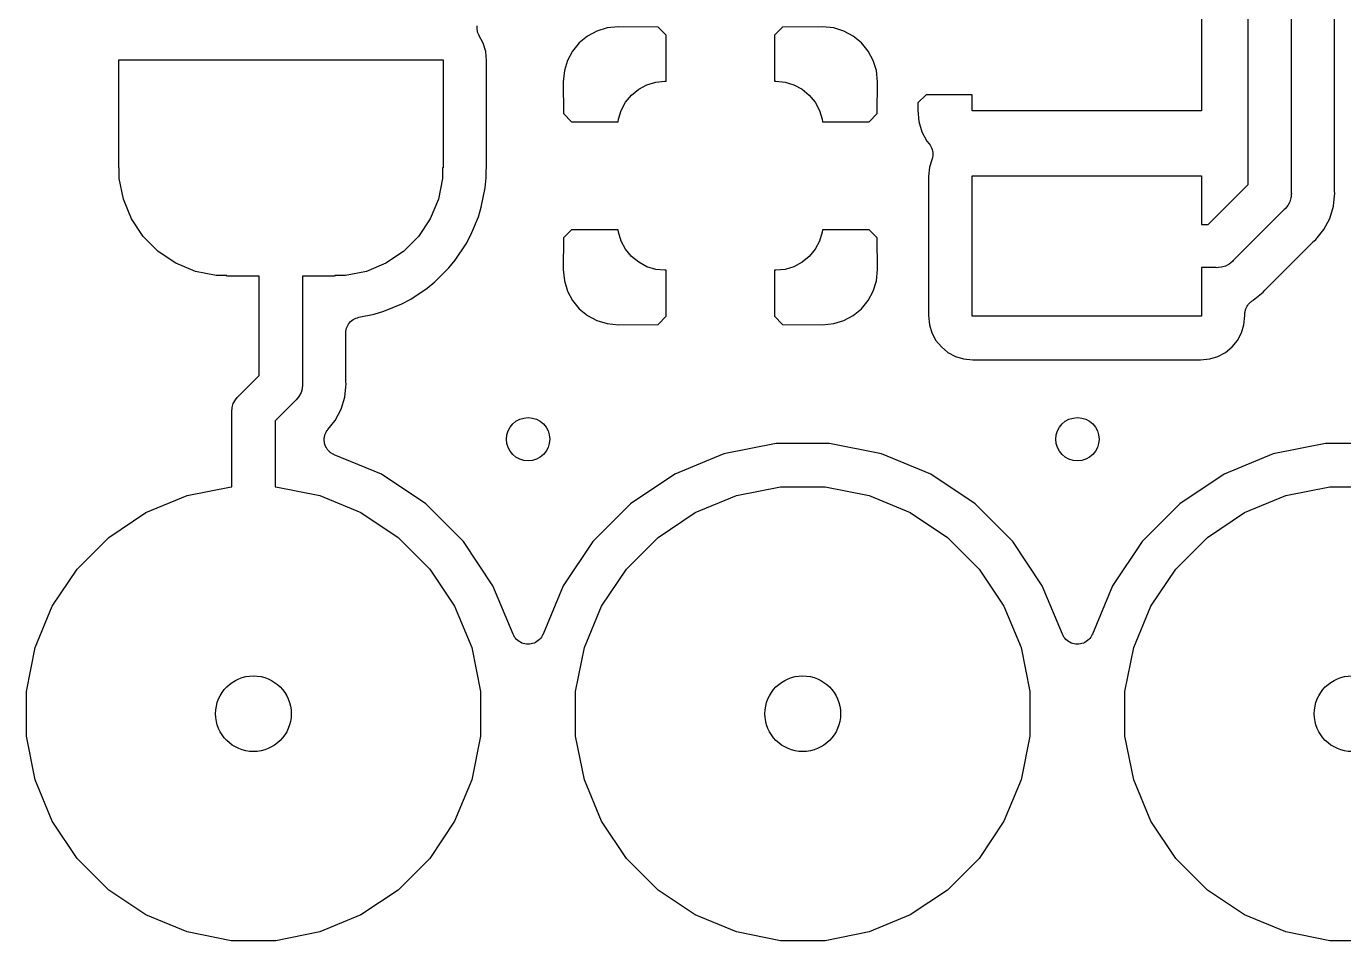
# Model space of a CAD drawing. Extents: x -0.06 to 1.14, y -0.04 to 0.64.
# Drawn here: x 0.6587 to 0.8985, y -0.0413 to 0.1252 of the extents above; entities that cross this region are included whole.
import ezdxf

# ---------------------------------------------------------------- set-up
doc = ezdxf.new("R2010")
doc.units = 0
doc.header["$MEASUREMENT"] = 0
doc.layers.add('BLACK', color=7, linetype='CONTINUOUS')

msp = doc.modelspace()

# ---------------------------------------------------------------- linework, layer by layer
at = {"layer": 'BLACK', "linetype": 'CONTINUOUS'}
for p, q in [((0.88106, 0.09639), (0.88106, 0.1488)), ((0.88894, 0.15024), (0.88894, 0.09496)), ((0.89681, 0.09549), (0.89681, 0.14971)), ((0.87256, 0.13539), (0.87256, 0.1098)), ((0.74071, 0.12502), (0.74071, 0.12529)), ((0.74071, 0.12475), (0.74071, 0.12502)), ((0.74071, 0.12473), (0.74071, 0.12475)), ((0.74071, 0.12472), (0.74071, 0.12473)), ((0.74076, 0.12445), (0.74071, 0.12472)), ((0.76437, 0.12492), (0.76251, 0.12435)), ((0.76643, 0.12512), (0.76437, 0.12492)), ((0.77368, 0.12507), (0.76643, 0.12512)), ((0.77516, 0.12359), (0.77368, 0.12507)), ((0.79632, 0.12507), (0.79484, 0.12359)), ((0.80357, 0.12512), (0.79632, 0.12507)), ((0.80563, 0.12492), (0.80357, 0.12512)), ((0.80749, 0.12435), (0.80563, 0.12492)), ((0.74081, 0.12418), (0.74076, 0.12445)), ((0.74082, 0.12417), (0.74081, 0.12418)), ((0.74082, 0.12415), (0.74082, 0.12417)), ((0.74092, 0.1239), (0.74082, 0.12415)), ((0.74102, 0.12365), (0.74092, 0.1239)), ((0.74104, 0.12362), (0.74102, 0.12365)), ((0.74104, 0.12361), (0.74104, 0.12362)), ((0.74104, 0.12362), (0.74104, 0.12362)), ((0.74104, 0.12362), (0.74104, 0.12362)), ((0.74184, 0.12212), (0.74104, 0.12361)), ((0.7608, 0.12344), (0.75931, 0.12221)), ((0.76251, 0.12435), (0.7608, 0.12344)), ((0.77516, 0.11522), (0.77516, 0.12359)), ((0.79484, 0.12359), (0.79484, 0.11522)), ((0.80919, 0.12344), (0.80749, 0.12435)), ((0.81069, 0.12221), (0.80919, 0.12344)), ((0.74229, 0.12064), (0.74184, 0.12212)), ((0.74245, 0.11895), (0.74229, 0.12064)), ((0.75808, 0.12071), (0.75716, 0.119)), ((0.75931, 0.12221), (0.75808, 0.12071)), ((0.81192, 0.12071), (0.81069, 0.12221)), ((0.81284, 0.119), (0.81192, 0.12071)), ((0.67547, 0.09941), (0.67547, 0.11909)), ((0.67547, 0.11909), (0.73453, 0.11909)), ((0.73453, 0.11909), (0.73453, 0.09941)), ((0.74245, 0.09955), (0.74245, 0.11895)), ((0.75716, 0.119), (0.7566, 0.11715)), ((0.8134, 0.11715), (0.81284, 0.119)), ((0.7566, 0.11715), (0.7564, 0.11508)), ((0.77323, 0.11505), (0.77491, 0.11522)), ((0.77491, 0.11522), (0.77516, 0.11522)), ((0.79484, 0.11522), (0.79509, 0.11522)), ((0.79509, 0.11522), (0.79677, 0.11505)), ((0.8136, 0.11508), (0.8134, 0.11715)), ((0.7564, 0.11508), (0.75645, 0.10931)), ((0.76882, 0.11269), (0.77013, 0.11377)), ((0.77013, 0.11377), (0.77162, 0.11456)), ((0.77162, 0.11456), (0.77323, 0.11505)), ((0.79677, 0.11505), (0.79838, 0.11456)), ((0.79838, 0.11456), (0.79987, 0.11377)), ((0.79987, 0.11377), (0.80118, 0.11269)), ((0.81355, 0.10931), (0.8136, 0.11508)), ((0.82245, 0.11276), (0.82096, 0.11126)), ((0.83083, 0.11276), (0.82245, 0.11276)), ((0.83083, 0.1098), (0.83083, 0.11276)), ((0.76696, 0.1099), (0.76775, 0.11139)), ((0.76775, 0.11139), (0.76882, 0.11269)), ((0.80118, 0.11269), (0.80225, 0.11139)), ((0.80225, 0.11139), (0.80305, 0.1099)), ((0.82096, 0.11126), (0.82093, 0.10991)), ((0.75645, 0.10931), (0.75793, 0.10784)), ((0.76642, 0.10784), (0.76646, 0.10828)), ((0.76646, 0.10828), (0.76696, 0.1099)), ((0.80305, 0.1099), (0.80353, 0.10828)), ((0.80353, 0.10828), (0.80358, 0.10784)), ((0.81207, 0.10784), (0.81355, 0.10931)), ((0.82093, 0.10991), (0.82113, 0.10787)), ((0.87256, 0.1098), (0.83083, 0.1098)), ((0.75793, 0.10784), (0.76642, 0.10784)), ((0.80358, 0.10784), (0.81207, 0.10784)), ((0.82113, 0.10787), (0.82169, 0.10602)), ((0.82169, 0.10602), (0.8226, 0.10431)), ((0.8226, 0.10431), (0.823, 0.10383)), ((0.823, 0.10383), (0.823, 0.10382)), ((0.823, 0.10382), (0.82301, 0.10382)), ((0.82301, 0.10382), (0.82301, 0.10382)), ((0.82301, 0.10382), (0.82302, 0.1038)), ((0.82302, 0.1038), (0.82317, 0.10357)), ((0.82317, 0.10357), (0.82332, 0.10334)), ((0.82332, 0.10334), (0.82333, 0.10333)), ((0.82333, 0.10333), (0.82334, 0.10331)), ((0.82334, 0.10331), (0.82344, 0.10306)), ((0.82354, 0.1011), (0.82307, 0.09954)), ((0.82344, 0.10306), (0.82354, 0.1028)), ((0.82354, 0.1028), (0.82355, 0.10279)), ((0.82359, 0.10137), (0.82354, 0.1011)), ((0.82355, 0.10279), (0.82355, 0.10278)), ((0.82355, 0.10278), (0.8236, 0.10251)), ((0.82365, 0.10164), (0.82359, 0.10137)), ((0.8236, 0.10251), (0.82365, 0.10224)), ((0.82365, 0.10224), (0.82365, 0.10222)), ((0.82365, 0.10222), (0.82366, 0.10221)), ((0.82366, 0.10221), (0.82365, 0.10194)), ((0.82365, 0.10194), (0.82365, 0.10166)), ((0.82365, 0.10166), (0.82365, 0.10165)), ((0.82365, 0.10165), (0.82365, 0.10164)), ((0.67557, 0.09941), (0.67547, 0.09941)), ((0.67557, 0.09748), (0.67557, 0.09941)), ((0.73453, 0.09941), (0.73443, 0.09941)), ((0.73443, 0.09941), (0.73443, 0.09748)), ((0.74236, 0.09849), (0.74237, 0.09861)), ((0.74236, 0.09845), (0.74236, 0.09849)), ((0.74236, 0.09763), (0.74236, 0.09845)), ((0.74237, 0.09874), (0.74245, 0.09955)), ((0.74237, 0.09861), (0.74237, 0.09874)), ((0.82307, 0.09954), (0.8229, 0.09785)), ((0.67632, 0.0937), (0.67557, 0.09748)), ((0.73443, 0.09748), (0.73368, 0.0937)), ((0.74218, 0.09579), (0.74236, 0.09763)), ((0.8229, 0.09785), (0.8229, 0.07255)), ((0.83083, 0.0724), (0.83083, 0.09799)), ((0.83083, 0.09799), (0.87256, 0.09799)), ((0.87256, 0.09799), (0.87256, 0.08913)), ((0.8738, 0.08913), (0.88106, 0.09639)), ((0.6778, 0.09013), (0.67632, 0.0937)), ((0.73368, 0.0937), (0.7322, 0.09013)), ((0.74148, 0.09229), (0.74218, 0.09579)), ((0.88888, 0.09399), (0.88865, 0.09325)), ((0.8889, 0.09417), (0.88888, 0.09399)), ((0.88894, 0.09457), (0.8889, 0.09417)), ((0.88894, 0.09496), (0.88896, 0.09476)), ((0.88896, 0.09476), (0.88894, 0.09457)), ((0.88894, 0.09457), (0.88894, 0.09457)), ((0.89664, 0.09245), (0.89682, 0.09433)), ((0.89682, 0.09536), (0.89681, 0.09549)), ((0.89682, 0.09524), (0.89682, 0.09536)), ((0.89682, 0.0952), (0.89682, 0.09524)), ((0.89687, 0.09476), (0.89682, 0.0952)), ((0.89682, 0.09433), (0.89687, 0.09476)), ((0.89682, 0.09433), (0.89682, 0.09433)), ((0.74095, 0.09053), (0.74148, 0.09229)), ((0.88765, 0.09184), (0.87835, 0.08255)), ((0.8878, 0.09197), (0.88765, 0.09184)), ((0.88829, 0.09257), (0.8878, 0.09197)), ((0.88853, 0.09302), (0.88829, 0.09257)), ((0.88865, 0.09325), (0.88853, 0.09302)), ((0.89597, 0.09022), (0.89664, 0.09245)), ((0.67994, 0.08692), (0.6778, 0.09013)), ((0.7322, 0.09013), (0.73006, 0.08692)), ((0.73958, 0.08723), (0.74095, 0.09053)), ((0.87256, 0.08913), (0.8738, 0.08913)), ((0.89487, 0.08817), (0.89597, 0.09022)), ((0.68267, 0.08419), (0.67994, 0.08692)), ((0.73006, 0.08692), (0.72733, 0.08419)), ((0.73871, 0.08561), (0.73958, 0.08723)), ((0.75645, 0.08667), (0.7564, 0.0809)), ((0.75793, 0.08815), (0.75645, 0.08667)), ((0.76642, 0.08815), (0.75793, 0.08815)), ((0.76646, 0.0877), (0.76642, 0.08815)), ((0.76696, 0.08608), (0.76646, 0.0877)), ((0.80353, 0.0877), (0.80305, 0.08608)), ((0.80358, 0.08815), (0.80353, 0.0877)), ((0.81207, 0.08815), (0.80358, 0.08815)), ((0.81355, 0.08667), (0.81207, 0.08815)), ((0.8136, 0.0809), (0.81355, 0.08667)), ((0.89305, 0.08609), (0.89339, 0.08637)), ((0.89339, 0.08637), (0.89487, 0.08817)), ((0.68588, 0.08205), (0.68267, 0.08419)), ((0.72733, 0.08419), (0.72412, 0.08205)), ((0.73673, 0.08264), (0.73871, 0.08561)), ((0.76775, 0.0846), (0.76696, 0.08608)), ((0.76882, 0.08329), (0.76775, 0.0846)), ((0.80225, 0.0846), (0.80118, 0.08329)), ((0.80305, 0.08608), (0.80225, 0.0846)), ((0.8843, 0.07736), (0.89284, 0.0859)), ((0.89284, 0.0859), (0.89287, 0.08593)), ((0.89287, 0.08593), (0.89297, 0.08601)), ((0.89297, 0.08601), (0.89305, 0.08609)), ((0.68944, 0.08057), (0.68588, 0.08205)), ((0.72412, 0.08205), (0.72056, 0.08057)), ((0.73556, 0.08121), (0.73673, 0.08264)), ((0.77013, 0.08222), (0.76882, 0.08329)), ((0.77162, 0.08142), (0.77013, 0.08222)), ((0.79987, 0.08222), (0.79838, 0.08142)), ((0.80118, 0.08329), (0.79987, 0.08222)), ((0.87695, 0.08154), (0.87621, 0.08132)), ((0.87763, 0.08191), (0.87695, 0.08154)), ((0.87823, 0.0824), (0.87763, 0.08191)), ((0.87835, 0.08255), (0.87823, 0.0824)), ((0.69323, 0.07982), (0.68944, 0.08057)), ((0.69516, 0.07982), (0.69323, 0.07982)), ((0.69516, 0.07972), (0.69516, 0.07982)), ((0.70106, 0.07972), (0.69516, 0.07972)), ((0.70106, 0.06163), (0.70106, 0.07972)), ((0.71484, 0.07972), (0.70894, 0.07972)), ((0.70894, 0.07972), (0.70894, 0.06019)), ((0.71677, 0.07982), (0.71484, 0.07982)), ((0.71484, 0.07982), (0.71484, 0.07972)), ((0.72056, 0.08057), (0.71677, 0.07982)), ((0.73304, 0.07869), (0.73556, 0.08121)), ((0.7564, 0.0809), (0.7566, 0.07884)), ((0.77323, 0.08093), (0.77162, 0.08142)), ((0.77491, 0.08077), (0.77323, 0.08093)), ((0.77516, 0.08077), (0.77491, 0.08077)), ((0.77516, 0.07239), (0.77516, 0.08077)), ((0.79509, 0.08077), (0.79484, 0.08077)), ((0.79484, 0.08077), (0.79484, 0.07239)), ((0.79677, 0.08093), (0.79509, 0.08077)), ((0.79838, 0.08142), (0.79677, 0.08093)), ((0.8134, 0.07884), (0.8136, 0.0809)), ((0.87524, 0.08126), (0.87256, 0.08126)), ((0.87256, 0.08126), (0.87256, 0.0724)), ((0.87543, 0.08124), (0.87524, 0.08126)), ((0.87563, 0.08126), (0.87543, 0.08124)), ((0.87621, 0.08132), (0.87563, 0.08126)), ((0.87563, 0.08126), (0.87563, 0.08126)), ((0.72865, 0.07554), (0.73161, 0.07752)), ((0.73161, 0.07752), (0.73304, 0.07869)), ((0.7566, 0.07884), (0.75716, 0.07698)), ((0.75716, 0.07698), (0.75808, 0.07527)), ((0.81192, 0.07527), (0.81284, 0.07698)), ((0.81284, 0.07698), (0.8134, 0.07884)), ((0.88201, 0.07531), (0.88382, 0.0768)), ((0.88382, 0.0768), (0.8841, 0.07714)), ((0.8841, 0.07714), (0.88413, 0.07718)), ((0.88413, 0.07718), (0.88422, 0.07726)), ((0.88422, 0.07726), (0.8843, 0.07736)), ((0.72372, 0.0733), (0.72702, 0.07467)), ((0.72702, 0.07467), (0.72865, 0.07554)), ((0.75808, 0.07527), (0.75931, 0.07377)), ((0.81069, 0.07377), (0.81192, 0.07527)), ((0.88093, 0.07426), (0.881, 0.0744)), ((0.881, 0.0744), (0.88109, 0.0745)), ((0.88109, 0.0745), (0.88116, 0.07461)), ((0.88116, 0.07461), (0.88127, 0.07472)), ((0.88127, 0.07472), (0.88137, 0.07484)), ((0.88137, 0.07484), (0.88147, 0.07493)), ((0.88147, 0.07493), (0.88157, 0.07502)), ((0.88157, 0.07502), (0.8817, 0.07511)), ((0.8817, 0.07511), (0.88182, 0.07521)), ((0.88182, 0.07521), (0.88194, 0.07527)), ((0.88194, 0.07527), (0.88201, 0.07531)), ((0.71839, 0.07192), (0.71864, 0.07205)), ((0.71864, 0.07205), (0.71865, 0.07205)), ((0.71865, 0.07205), (0.71866, 0.07206)), ((0.71866, 0.07206), (0.71892, 0.07214)), ((0.71892, 0.07214), (0.71919, 0.07222)), ((0.71919, 0.07222), (0.72196, 0.07277)), ((0.72196, 0.07277), (0.72372, 0.0733)), ((0.75931, 0.07377), (0.7608, 0.07254)), ((0.7608, 0.07254), (0.76251, 0.07163)), ((0.77368, 0.07092), (0.77516, 0.07239)), ((0.79484, 0.07239), (0.79632, 0.07092)), ((0.80749, 0.07163), (0.80919, 0.07254)), ((0.80919, 0.07254), (0.81069, 0.07377)), ((0.8229, 0.07255), (0.82307, 0.07086)), ((0.87256, 0.0724), (0.83083, 0.0724)), ((0.88032, 0.07086), (0.88048, 0.07255)), ((0.88048, 0.07274), (0.88049, 0.07278)), ((0.88048, 0.07255), (0.88048, 0.07274)), ((0.88049, 0.07278), (0.8805, 0.07291)), ((0.8805, 0.07304), (0.88053, 0.07319)), ((0.8805, 0.07291), (0.8805, 0.07304)), ((0.88053, 0.07319), (0.88055, 0.07335)), ((0.88055, 0.07335), (0.88059, 0.07347)), ((0.88059, 0.07347), (0.88062, 0.0736)), ((0.88062, 0.0736), (0.88068, 0.07375)), ((0.88068, 0.07375), (0.88072, 0.0739)), ((0.88072, 0.0739), (0.88079, 0.07401)), ((0.88079, 0.07401), (0.88084, 0.07413)), ((0.88084, 0.07413), (0.88093, 0.07426)), ((0.71681, 0.06936), (0.71684, 0.06964)), ((0.71684, 0.06964), (0.71687, 0.06991)), ((0.71687, 0.06992), (0.71688, 0.06994)), ((0.71687, 0.06991), (0.71687, 0.06992)), ((0.71688, 0.06994), (0.71696, 0.0702)), ((0.71696, 0.0702), (0.71704, 0.07046)), ((0.71704, 0.07046), (0.71705, 0.07047)), ((0.71705, 0.07049), (0.71718, 0.07073)), ((0.71705, 0.07047), (0.71705, 0.07049)), ((0.71718, 0.07073), (0.71731, 0.07097)), ((0.71731, 0.07097), (0.71732, 0.07098)), ((0.71732, 0.07098), (0.71733, 0.07099)), ((0.71733, 0.07099), (0.71751, 0.0712)), ((0.71751, 0.0712), (0.71768, 0.07142)), ((0.71768, 0.07142), (0.71769, 0.07142)), ((0.71769, 0.07142), (0.7177, 0.07143)), ((0.7177, 0.07143), (0.71791, 0.0716)), ((0.71791, 0.0716), (0.71813, 0.07178)), ((0.71813, 0.07178), (0.71814, 0.07179)), ((0.71814, 0.07179), (0.71815, 0.07179)), ((0.71815, 0.07179), (0.71839, 0.07192)), ((0.76251, 0.07163), (0.76437, 0.07107)), ((0.76437, 0.07107), (0.76643, 0.07086)), ((0.76643, 0.07086), (0.77368, 0.07092)), ((0.79632, 0.07092), (0.80357, 0.07086)), ((0.80357, 0.07086), (0.80563, 0.07107)), ((0.80563, 0.07107), (0.80749, 0.07163)), ((0.82307, 0.07086), (0.82352, 0.06937)), ((0.87987, 0.06937), (0.88032, 0.07086)), ((0.71681, 0.06934), (0.71681, 0.06936)), ((0.71681, 0.06932), (0.71681, 0.06934)), ((0.71681, 0.06934), (0.71681, 0.06934)), ((0.71681, 0.06934), (0.71681, 0.06934)), ((0.71681, 0.06073), (0.71681, 0.06932)), ((0.82352, 0.06937), (0.82425, 0.06801)), ((0.82425, 0.06801), (0.82523, 0.06681)), ((0.87815, 0.06681), (0.87914, 0.06801)), ((0.87914, 0.06801), (0.87987, 0.06937)), ((0.82523, 0.06681), (0.82643, 0.06582)), ((0.82643, 0.06582), (0.8278, 0.06509)), ((0.8278, 0.06509), (0.82928, 0.06464)), ((0.8741, 0.06464), (0.87559, 0.06509)), ((0.87559, 0.06509), (0.87696, 0.06582)), ((0.87696, 0.06582), (0.87815, 0.06681)), ((0.82928, 0.06464), (0.83097, 0.06448)), ((0.83097, 0.06448), (0.87241, 0.06448)), ((0.87241, 0.06448), (0.8741, 0.06464)), ((0.69735, 0.05792), (0.70106, 0.06163)), ((0.70894, 0.06019), (0.70896, 0.06)), ((0.70896, 0.06), (0.70894, 0.05981)), ((0.71682, 0.0606), (0.71681, 0.06073)), ((0.71682, 0.06048), (0.71682, 0.0606)), ((0.71683, 0.06044), (0.71682, 0.06048)), ((0.71687, 0.06), (0.71683, 0.06044)), ((0.71683, 0.05956), (0.71687, 0.06)), ((0.69671, 0.0572), (0.69705, 0.0576)), ((0.69705, 0.0576), (0.6972, 0.0578)), ((0.6972, 0.0578), (0.69735, 0.05792)), ((0.70829, 0.0578), (0.7078, 0.0572)), ((0.70866, 0.05849), (0.70829, 0.0578)), ((0.70887, 0.0592), (0.70866, 0.05849)), ((0.70888, 0.05923), (0.70887, 0.0592)), ((0.7089, 0.05938), (0.70888, 0.05923)), ((0.70894, 0.05981), (0.7089, 0.05938)), ((0.70894, 0.05981), (0.70894, 0.05981)), ((0.71596, 0.05546), (0.71664, 0.05768)), ((0.71664, 0.05768), (0.71683, 0.05956)), ((0.71683, 0.05956), (0.71683, 0.05956)), ((0.69604, 0.055), (0.69612, 0.05577)), ((0.69612, 0.05577), (0.69634, 0.05651)), ((0.69634, 0.05651), (0.69671, 0.0572)), ((0.70765, 0.05708), (0.70394, 0.05337)), ((0.7078, 0.0572), (0.70765, 0.05708)), ((0.71487, 0.05341), (0.71596, 0.05546)), ((0.69606, 0.05481), (0.69604, 0.055)), ((0.69606, 0.04134), (0.69606, 0.05481)), ((0.70394, 0.05337), (0.70394, 0.04134)), ((0.71354, 0.05178), (0.71487, 0.05341)), ((0.71291, 0.05036), (0.71293, 0.05051)), ((0.71293, 0.05051), (0.71297, 0.05064)), ((0.71297, 0.05064), (0.713, 0.05077)), ((0.713, 0.05077), (0.71305, 0.05091)), ((0.71305, 0.05091), (0.7131, 0.05106)), ((0.7131, 0.05106), (0.71316, 0.05118)), ((0.71316, 0.05118), (0.71322, 0.05131)), ((0.71322, 0.05131), (0.7133, 0.05143)), ((0.7133, 0.05143), (0.71337, 0.05157)), ((0.71337, 0.05157), (0.71346, 0.05167)), ((0.71346, 0.05167), (0.71354, 0.05178)), ((0.71287, 0.04994), (0.71288, 0.05007)), ((0.71288, 0.04978), (0.71287, 0.04994)), ((0.71288, 0.05021), (0.71291, 0.05036)), ((0.71288, 0.05007), (0.71288, 0.05021)), ((0.71288, 0.04963), (0.71288, 0.04978)), ((0.71291, 0.0495), (0.71288, 0.04963)), ((0.71292, 0.04936), (0.71291, 0.0495)), ((0.71296, 0.04922), (0.71292, 0.04936)), ((0.71299, 0.04907), (0.71296, 0.04922)), ((0.71304, 0.04894), (0.71299, 0.04907)), ((0.71308, 0.04881), (0.71304, 0.04894)), ((0.71315, 0.04867), (0.71308, 0.04881)), ((0.71321, 0.04853), (0.71315, 0.04867)), ((0.71328, 0.04842), (0.71321, 0.04853)), ((0.71335, 0.0483), (0.71328, 0.04842)), ((0.71344, 0.04818), (0.71335, 0.0483)), ((0.71352, 0.04805), (0.71344, 0.04818)), ((0.71362, 0.04795), (0.71352, 0.04805)), ((0.79515, 0.04921), (0.78565, 0.04732)), ((0.80485, 0.04921), (0.79515, 0.04921)), ((0.81436, 0.04732), (0.80485, 0.04921)), ((0.89515, 0.04921), (0.88565, 0.04732)), ((0.90485, 0.04921), (0.89515, 0.04921)), ((0.71371, 0.04785), (0.71362, 0.04795)), ((0.71382, 0.04775), (0.71371, 0.04785)), ((0.71393, 0.04764), (0.71382, 0.04775)), ((0.71404, 0.04757), (0.71393, 0.04764)), ((0.71415, 0.04748), (0.71404, 0.04757)), ((0.71428, 0.0474), (0.71415, 0.04748)), ((0.71441, 0.04732), (0.71428, 0.0474)), ((0.71453, 0.04726), (0.71441, 0.04732)), ((0.71465, 0.0472), (0.71453, 0.04726)), ((0.71469, 0.04718), (0.71465, 0.0472)), ((0.72331, 0.04361), (0.71469, 0.04718)), ((0.78565, 0.04732), (0.77669, 0.04361)), ((0.82331, 0.04361), (0.81436, 0.04732)), ((0.88565, 0.04732), (0.87669, 0.04361)), ((0.73137, 0.03823), (0.72331, 0.04361)), ((0.77669, 0.04361), (0.76863, 0.03823)), ((0.83137, 0.03823), (0.82331, 0.04361)), ((0.87669, 0.04361), (0.86863, 0.03823)), ((0.68794, 0.03975), (0.69593, 0.04134)), ((0.69593, 0.04134), (0.69606, 0.04134)), ((0.70394, 0.04134), (0.70407, 0.04134)), ((0.70407, 0.04134), (0.71206, 0.03975)), ((0.78794, 0.03975), (0.79593, 0.04134)), ((0.79593, 0.04134), (0.80407, 0.04134)), ((0.80407, 0.04134), (0.81206, 0.03975)), ((0.88794, 0.03975), (0.89593, 0.04134)), ((0.89593, 0.04134), (0.90407, 0.04134)), ((0.68042, 0.03663), (0.68794, 0.03975)), ((0.71206, 0.03975), (0.71958, 0.03663)), ((0.78042, 0.03663), (0.78794, 0.03975)), ((0.81206, 0.03975), (0.81958, 0.03663)), ((0.88042, 0.03663), (0.88794, 0.03975)), ((0.67365, 0.03211), (0.68042, 0.03663)), ((0.71958, 0.03663), (0.72635, 0.03211)), ((0.73823, 0.03137), (0.73137, 0.03823)), ((0.76863, 0.03823), (0.76177, 0.03137)), ((0.77365, 0.03211), (0.78042, 0.03663)), ((0.81958, 0.03663), (0.82635, 0.03211)), ((0.83823, 0.03137), (0.83137, 0.03823)), ((0.86863, 0.03823), (0.86177, 0.03137)), ((0.87365, 0.03211), (0.88042, 0.03663)), ((0.66789, 0.02635), (0.67365, 0.03211)), ((0.72635, 0.03211), (0.73211, 0.02635)), ((0.74361, 0.02331), (0.73823, 0.03137)), ((0.76177, 0.03137), (0.75639, 0.02331)), ((0.76789, 0.02635), (0.77365, 0.03211)), ((0.82635, 0.03211), (0.83211, 0.02635)), ((0.84361, 0.02331), (0.83823, 0.03137)), ((0.86177, 0.03137), (0.85639, 0.02331)), ((0.86789, 0.02635), (0.87365, 0.03211)), ((0.66337, 0.01958), (0.66789, 0.02635)), ((0.73211, 0.02635), (0.73663, 0.01958)), ((0.76337, 0.01958), (0.76789, 0.02635)), ((0.83211, 0.02635), (0.83663, 0.01958)), ((0.86337, 0.01958), (0.86789, 0.02635)), ((0.74727, 0.01447), (0.74361, 0.02331)), ((0.75639, 0.02331), (0.75273, 0.01447)), ((0.84727, 0.01447), (0.84361, 0.02331)), ((0.85639, 0.02331), (0.85273, 0.01447)), ((0.66025, 0.01206), (0.66337, 0.01958)), ((0.73663, 0.01958), (0.73975, 0.01206)), ((0.76025, 0.01206), (0.76337, 0.01958)), ((0.83663, 0.01958), (0.83975, 0.01206)), ((0.86025, 0.01206), (0.86337, 0.01958)), ((0.7474, 0.01422), (0.74727, 0.01447)), ((0.75271, 0.01444), (0.75257, 0.01419)), ((0.75272, 0.01444), (0.75271, 0.01444)), ((0.75273, 0.01447), (0.75272, 0.01445)), ((0.75272, 0.01445), (0.75272, 0.01445)), ((0.75272, 0.01445), (0.75272, 0.01444)), ((0.8474, 0.01422), (0.84727, 0.01447)), ((0.85271, 0.01444), (0.85257, 0.01419)), ((0.85272, 0.01444), (0.85271, 0.01444)), ((0.85273, 0.01447), (0.85272, 0.01445)), ((0.85272, 0.01445), (0.85272, 0.01445)), ((0.85272, 0.01445), (0.85272, 0.01444)), ((0.65866, 0.00407), (0.66025, 0.01206)), ((0.73975, 0.01206), (0.74134, 0.00407)), ((0.74754, 0.01397), (0.7474, 0.01422)), ((0.74772, 0.01374), (0.74754, 0.01397)), ((0.74754, 0.01397), (0.74754, 0.01397)), ((0.74754, 0.01397), (0.74754, 0.01397)), ((0.7479, 0.01353), (0.74772, 0.01374)), ((0.74791, 0.01352), (0.7479, 0.01353)), ((0.74813, 0.01334), (0.74791, 0.01352)), ((0.74791, 0.01352), (0.74791, 0.01352)), ((0.74835, 0.01316), (0.74813, 0.01334)), ((0.74835, 0.01315), (0.74835, 0.01316)), ((0.74835, 0.01316), (0.74835, 0.01316)), ((0.74861, 0.01302), (0.74835, 0.01315)), ((0.74885, 0.01288), (0.74861, 0.01302)), ((0.74886, 0.01288), (0.74885, 0.01288)), ((0.74913, 0.0128), (0.74886, 0.01288)), ((0.74886, 0.01288), (0.74886, 0.01288)), ((0.7494, 0.01271), (0.74913, 0.0128)), ((0.74941, 0.01271), (0.7494, 0.01271)), ((0.7497, 0.01268), (0.74941, 0.01271)), ((0.74941, 0.01271), (0.74941, 0.01271)), ((0.74997, 0.01265), (0.7497, 0.01268)), ((0.74998, 0.01265), (0.74997, 0.01265)), ((0.74999, 0.01265), (0.74998, 0.01265)), ((0.75027, 0.01268), (0.74999, 0.01265)), ((0.75055, 0.0127), (0.75027, 0.01268)), ((0.75056, 0.0127), (0.75055, 0.0127)), ((0.75055, 0.0127), (0.75055, 0.0127)), ((0.75083, 0.01279), (0.75056, 0.0127)), ((0.7511, 0.01286), (0.75083, 0.01279)), ((0.75111, 0.01287), (0.7511, 0.01286)), ((0.75136, 0.013), (0.75111, 0.01287)), ((0.75111, 0.01287), (0.75111, 0.01287)), ((0.75161, 0.01313), (0.75136, 0.013)), ((0.75162, 0.01313), (0.75161, 0.01313)), ((0.75185, 0.01332), (0.75162, 0.01314)), ((0.75162, 0.01314), (0.75162, 0.01313)), ((0.75206, 0.01349), (0.75185, 0.01332)), ((0.75207, 0.0135), (0.75206, 0.01349)), ((0.75206, 0.01349), (0.75206, 0.01349)), ((0.75225, 0.01372), (0.75207, 0.0135)), ((0.75243, 0.01393), (0.75225, 0.01372)), ((0.75244, 0.01394), (0.75243, 0.01393)), ((0.75257, 0.01419), (0.75244, 0.01394)), ((0.75244, 0.01394), (0.75244, 0.01394)), ((0.75866, 0.00407), (0.76025, 0.01206)), ((0.83975, 0.01206), (0.84134, 0.00407)), ((0.84754, 0.01397), (0.8474, 0.01422)), ((0.84772, 0.01374), (0.84754, 0.01397)), ((0.84754, 0.01397), (0.84754, 0.01397)), ((0.84754, 0.01397), (0.84754, 0.01397)), ((0.8479, 0.01353), (0.84772, 0.01374)), ((0.84791, 0.01352), (0.8479, 0.01353)), ((0.84813, 0.01334), (0.84791, 0.01352)), ((0.84791, 0.01352), (0.84791, 0.01352)), ((0.84835, 0.01316), (0.84813, 0.01334)), ((0.84835, 0.01315), (0.84835, 0.01316)), ((0.84835, 0.01316), (0.84835, 0.01316)), ((0.84861, 0.01302), (0.84835, 0.01315)), ((0.84885, 0.01288), (0.84861, 0.01302)), ((0.84886, 0.01288), (0.84885, 0.01288)), ((0.84913, 0.0128), (0.84886, 0.01288)), ((0.84886, 0.01288), (0.84886, 0.01288)), ((0.8494, 0.01271), (0.84913, 0.0128)), ((0.84941, 0.01271), (0.8494, 0.01271)), ((0.8497, 0.01268), (0.84941, 0.01271)), ((0.84941, 0.01271), (0.84941, 0.01271)), ((0.84997, 0.01265), (0.8497, 0.01268)), ((0.84998, 0.01265), (0.84997, 0.01265)), ((0.85027, 0.01268), (0.84998, 0.01265)), ((0.84998, 0.01265), (0.84998, 0.01265)), ((0.85055, 0.0127), (0.85027, 0.01268)), ((0.85056, 0.0127), (0.85055, 0.0127)), ((0.85055, 0.0127), (0.85055, 0.0127)), ((0.85083, 0.01279), (0.85056, 0.0127)), ((0.8511, 0.01286), (0.85083, 0.01279)), ((0.85111, 0.01287), (0.8511, 0.01286)), ((0.85136, 0.013), (0.85111, 0.01287)), ((0.85111, 0.01287), (0.85111, 0.01287)), ((0.85161, 0.01313), (0.85136, 0.013)), ((0.85162, 0.01313), (0.85161, 0.01313)), ((0.85185, 0.01332), (0.85162, 0.01314)), ((0.85162, 0.01314), (0.85162, 0.01313)), ((0.85206, 0.01349), (0.85185, 0.01332)), ((0.85207, 0.0135), (0.85206, 0.01349)), ((0.85206, 0.01349), (0.85206, 0.01349)), ((0.85225, 0.01372), (0.85207, 0.0135)), ((0.85243, 0.01393), (0.85225, 0.01372)), ((0.85244, 0.01394), (0.85243, 0.01393)), ((0.85257, 0.01419), (0.85244, 0.01394)), ((0.85244, 0.01394), (0.85244, 0.01394)), ((0.85866, 0.00407), (0.86025, 0.01206)), ((0.65866, -0.00407), (0.65866, 0.00407)), ((0.74134, 0.00407), (0.74134, -0.00407)), ((0.75866, -0.00407), (0.75866, 0.00407)), ((0.84134, 0.00407), (0.84134, -0.00407)), ((0.85866, -0.00407), (0.85866, 0.00407)), ((0.66025, -0.01206), (0.65866, -0.00407)), ((0.74134, -0.00407), (0.73975, -0.01206)), ((0.76025, -0.01206), (0.75866, -0.00407)), ((0.84134, -0.00407), (0.83975, -0.01206)), ((0.86025, -0.01206), (0.85866, -0.00407)), ((0.66337, -0.01958), (0.66025, -0.01206)), ((0.73975, -0.01206), (0.73663, -0.01958)), ((0.76337, -0.01958), (0.76025, -0.01206)), ((0.83975, -0.01206), (0.83663, -0.01958)), ((0.86337, -0.01958), (0.86025, -0.01206)), ((0.66789, -0.02635), (0.66337, -0.01958)), ((0.73663, -0.01958), (0.73211, -0.02635)), ((0.76789, -0.02635), (0.76337, -0.01958)), ((0.83663, -0.01958), (0.83211, -0.02635)), ((0.86789, -0.02635), (0.86337, -0.01958)), ((0.67365, -0.03211), (0.66789, -0.02635)), ((0.73211, -0.02635), (0.72635, -0.03211)), ((0.77365, -0.03211), (0.76789, -0.02635)), ((0.83211, -0.02635), (0.82635, -0.03211)), ((0.87365, -0.03211), (0.86789, -0.02635)), ((0.68042, -0.03663), (0.67365, -0.03211)), ((0.72635, -0.03211), (0.71958, -0.03663)), ((0.78042, -0.03663), (0.77365, -0.03211)), ((0.82635, -0.03211), (0.81958, -0.03663)), ((0.88042, -0.03663), (0.87365, -0.03211)), ((0.68794, -0.03975), (0.68042, -0.03663)), ((0.71958, -0.03663), (0.71206, -0.03975)), ((0.78794, -0.03975), (0.78042, -0.03663)), ((0.81958, -0.03663), (0.81206, -0.03975)), ((0.88794, -0.03975), (0.88042, -0.03663)), ((0.69593, -0.04134), (0.68794, -0.03975)), ((0.71206, -0.03975), (0.70407, -0.04134)), ((0.79593, -0.04134), (0.78794, -0.03975)), ((0.81206, -0.03975), (0.80407, -0.04134)), ((0.89593, -0.04134), (0.88794, -0.03975)), ((0.70407, -0.04134), (0.69593, -0.04134)), ((0.80407, -0.04134), (0.79593, -0.04134)), ((0.90407, -0.04134), (0.89593, -0.04134))]:
    msp.add_line(p, q, dxfattribs=at)
at = {"layer": 'BLACK'}
for centre, radius in [((0.75, 0.05), 0.00394), ((0.85, 0.05), 0.00394), ((0.7, 0), 0.00689), ((0.8, 0), 0.00689), ((0.9, 0), 0.00689)]:
    msp.add_circle(centre, radius, dxfattribs=at)

doc.saveas('drawing.dxf')
